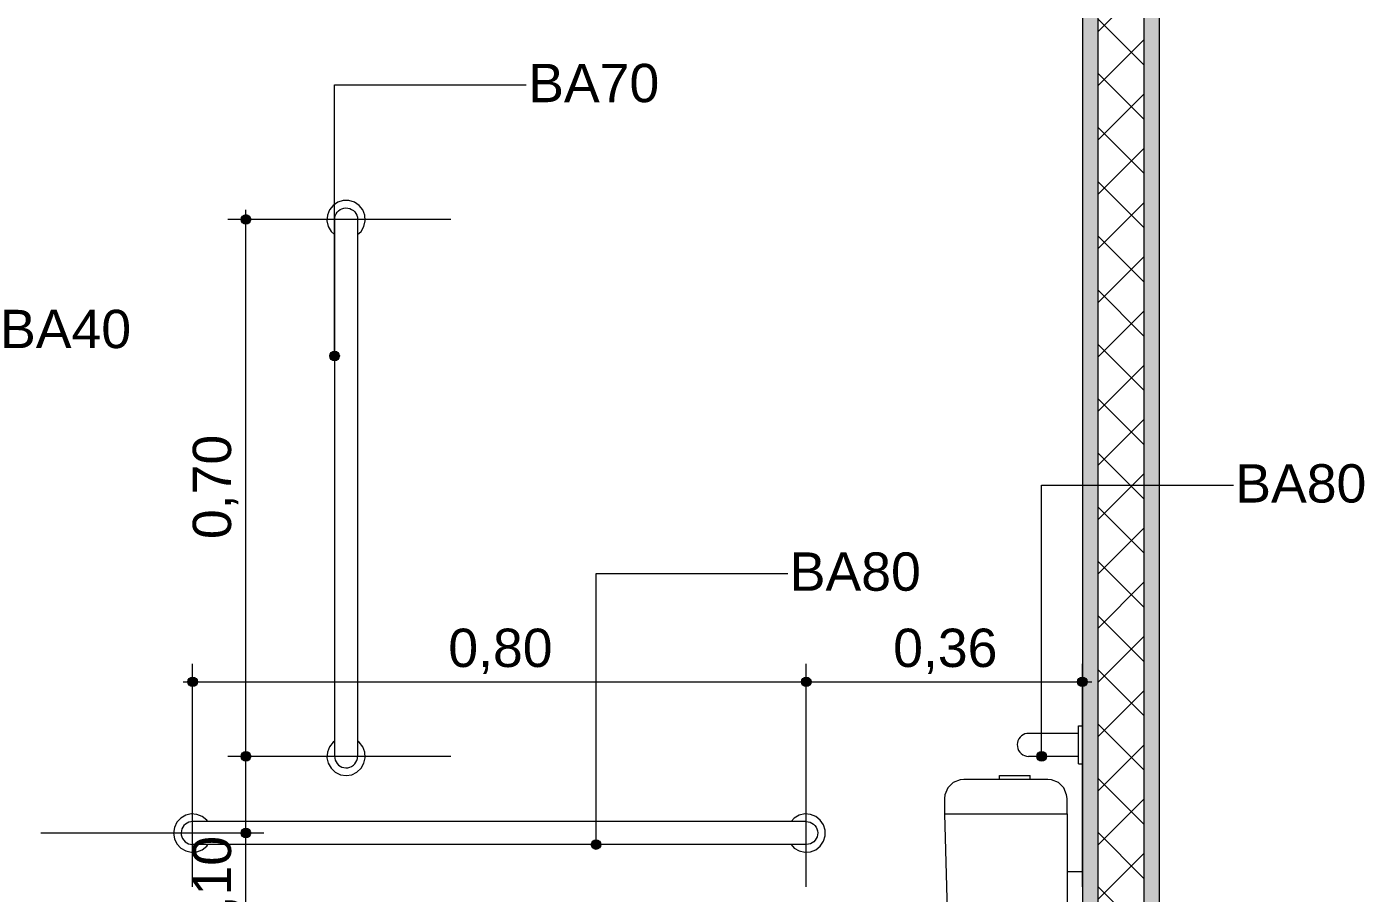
# Model space of a CAD drawing. Header units: metres. Extents: x -1.9 to 95.3, y -2.2 to 2.5.
# Drawn here: x 59.577 to 61.321, y -1.443 to -0.314 of the extents above; entities that cross this region are included whole.
import ezdxf

# ---------------------------------------------------------------- set-up
doc = ezdxf.new("R2010")
doc.units = ezdxf.units.M
doc.header["$MEASUREMENT"] = 0
for name, color, linetype in [('COTAS CORTE', 7, 'Continuous'), ('NOTAS-LAYOUT.EXEC', 7, 'Continuous'), ('PAREDE CONSTRUIR', 7, 'Continuous')]:
    doc.layers.add(name, color=color, linetype=linetype)
doc.layers.add('COTAS CORTE_Caneta_No__25', color=7, linetype='Continuous', lineweight=13, true_color=0x982312)
doc.layers.add('LOUCAS-METAIS.ARQ_Caneta_No__96', color=7, linetype='Continuous', lineweight=0, true_color=0xb6b6b6)
for name, color, linetype, lineweight in [('NOTAS-LAYOUT.EXEC_Caneta_No__241', 7, 'Continuous', 13), ('NOTAS-LAYOUT.EXEC_Caneta_No__5', 7, 'Continuous', 20), ('PAREDE CONSTRUIR_Caneta_No__241', 7, 'Continuous', 13), ('PAREDE CONSTRUIR_Caneta_No__83', 84, 'Continuous', 0)]:
    doc.layers.add(name, color=color, linetype=linetype, lineweight=lineweight)
doc.styles.add('GENERATED_STYLE_1', font='arial.ttf')
doc.dimstyles.new('GENERATED_STYLE__1', dxfattribs={"dimtxt": 0.05, "dimasz": 0.02375, "dimexe": 0.18, "dimexo": 0.267183, "dimgap": 0, "dimtad": 1, "dimtih": 1, "dimtoh": 1, "dimzin": 0, "dimdsep": 46, "dimtxsty": 'GENERATED_STYLE_1', "dimblk": 'ARROWHEAD_11', "dimblk1": 'ARROWHEAD_11', "dimblk2": 'ARROWHEAD_11', "dimcen": 0.09, "dimclrd": 256, "dimclre": 256, "dimclrt": 256, "dimadec": 0, "dimazin": 0, "dimtfac": 1, "dimtdec": 4, "dimtmove": 0, "dimatfit": 3, "dimfxl": 0, "dimtolj": 1, "dimtzin": 0, "dimarcsym": 0})
doc.dimstyles.new('GENERATED_STYLE__2', dxfattribs={"dimtxt": 0.05, "dimasz": 0.02375, "dimexe": 0.18, "dimexo": 0.267183, "dimgap": 0, "dimtad": 1, "dimzin": 0, "dimdsep": 46, "dimtxsty": 'GENERATED_STYLE_1', "dimblk": 'ARROWHEAD_11', "dimblk1": 'ARROWHEAD_11', "dimblk2": 'ARROWHEAD_11', "dimcen": 0.09, "dimclrd": 256, "dimclre": 256, "dimclrt": 256, "dimadec": 0, "dimazin": 0, "dimtfac": 1, "dimtdec": 4, "dimtmove": 0, "dimatfit": 3, "dimfxl": 0, "dimtolj": 1, "dimtzin": 0, "dimarcsym": 0})

# ---------------------------------------------------------------- blocks, each defined once
blk = doc.blocks.new('*D209', base_point=(8.3374, -2.115))
at = {"layer": 'COTAS CORTE_Caneta_No__25', "linetype": 'Continuous', "lineweight": 13, "true_color": 0x982312}
for points in [[(58.6844, 1.035), (58.6849, 1.0326), (58.6863, 1.0306), (58.6883, 1.0292), (58.6907, 1.0288), (58.6931, 1.0292), (58.6951, 1.0306), (58.6965, 1.0326), (58.6969, 1.035), (58.6965, 1.0374), (58.6951, 1.0394), (58.6931, 1.0408), (58.6907, 1.0413), (58.6883, 1.0408), (58.6863, 1.0394), (58.6849, 1.0374)], [(58.6844, -2.115), (58.6849, -2.1174), (58.6863, -2.1194), (58.6883, -2.1208), (58.6907, -2.1213), (58.6931, -2.1208), (58.6951, -2.1194), (58.6965, -2.1174), (58.6969, -2.115), (58.6965, -2.1126), (58.6951, -2.1106), (58.6931, -2.1092), (58.6907, -2.1088), (58.6883, -2.1092), (58.6863, -2.1106), (58.6849, -2.1126)]]:
    blk.add_hatch(color=24, dxfattribs=at).paths.add_polyline_path(points)
at = {"layer": 'COTAS CORTE_Caneta_No__25', "color": 24, "linetype": 'Continuous', "lineweight": 13, "true_color": 0x982312}
for p, q in [((58.6844, 1.035), (58.6672, 1.035)), ((58.9579, 1.035), (58.6969, 1.035)), ((58.6907, -2.1088), (58.6907, 1.0288)), ((58.6844, -2.115), (58.6672, -2.115)), ((58.6907, -2.1275), (58.6907, -2.1213)), ((58.9579, -2.115), (58.6969, -2.115))]:
    blk.add_line(p, q, dxfattribs=at)
for centre in [(58.6907, 1.035), (58.6907, -2.115)]:
    blk.add_circle(centre, 0.00625, dxfattribs=at)
at = {"layer": 'COTAS CORTE_Caneta_No__25', "color": 24, "lineweight": 13, "true_color": 0x982312, "char_height": 0.05, "attachment_point": 7, "rotation": 90, "style": 'GENERATED_STYLE_1'}
for s, insert in [('\\A1;{\\pql;\\fArial|b0|i0|c0|p0;\\W1.000000;0,01}', (58.6807, 0.8953)), ('\\A1;{\\pql;\\fArial|b0|i0|c0|p0;\\W1.000000;3,15}', (58.6807, -0.6735))]:
    blk.add_mtext(s, dxfattribs=dict(at, insert=insert))
blk = doc.blocks.new('ARROWHEAD_11')
at = {"color": 0, "linetype": 'Continuous', "lineweight": 0}
blk.add_line((0, 0), (-1, 0), dxfattribs=at)
at = {"color": 0, "linetype": 'Continuous', "lineweight": 0, "const_width": 0.25, "flags": 128}
blk.add_lwpolyline([(-0.125, 0, 1), (0.125, 0, 1)], format="xyb", close=True, dxfattribs=at)
blk = doc.blocks.new('*D216', base_point=(8.3374, -2.115))
at = {"layer": 'COTAS CORTE_Caneta_No__25', "linetype": 'Continuous', "lineweight": 13, "true_color": 0x982312}
for points in [[(59.8562, -1.365), (59.8567, -1.3674), (59.8581, -1.3694), (59.8601, -1.3708), (59.8625, -1.3713), (59.8649, -1.3708), (59.8669, -1.3694), (59.8682, -1.3674), (59.8687, -1.365), (59.8682, -1.3626), (59.8669, -1.3606), (59.8649, -1.3592), (59.8625, -1.3587), (59.8601, -1.3592), (59.8581, -1.3606), (59.8567, -1.3626)], [(59.8562, -2.115), (59.8567, -2.1174), (59.8581, -2.1194), (59.8601, -2.1208), (59.8625, -2.1213), (59.8649, -2.1208), (59.8669, -2.1194), (59.8682, -2.1174), (59.8687, -2.115), (59.8682, -2.1126), (59.8669, -2.1106), (59.8649, -2.1092), (59.8625, -2.1088), (59.8601, -2.1092), (59.8581, -2.1106), (59.8567, -2.1126)]]:
    blk.add_hatch(color=24, dxfattribs=at).paths.add_polyline_path(points)
at = {"layer": 'COTAS CORTE_Caneta_No__25', "color": 24, "linetype": 'Continuous', "lineweight": 13, "true_color": 0x982312}
for p, q in [((59.8562, -1.365), (59.5953, -1.365)), ((59.8625, -2.1088), (59.8625, -1.3713)), ((59.8859, -1.365), (59.8687, -1.365)), ((59.8562, -2.115), (59.839, -2.115)), ((59.8625, -2.1275), (59.8625, -2.1213)), ((60.1297, -2.115), (59.8687, -2.115))]:
    blk.add_line(p, q, dxfattribs=at)
for centre in [(59.8625, -1.365), (59.8625, -2.115)]:
    blk.add_circle(centre, 0.00625, dxfattribs=at)
at = {"layer": 'COTAS CORTE_Caneta_No__25', "color": 24, "lineweight": 13, "true_color": 0x982312, "char_height": 0.05, "attachment_point": 7, "rotation": 90, "style": 'GENERATED_STYLE_1'}
for s, insert in [('\\A1;{\\pql;\\fArial|b0|i0|c0|p0;\\W1.000000;0,10}', (59.8525, -1.5047)), ('\\A1;{\\pql;\\fArial|b0|i0|c0|p0;\\W1.000000;0,75}', (59.8525, -1.8735))]:
    blk.add_mtext(s, dxfattribs=dict(at, insert=insert))
blk = doc.blocks.new('*D217', base_point=(8.3374, -2.115))
at = {"layer": 'COTAS CORTE_Caneta_No__25', "linetype": 'Continuous', "lineweight": 13, "true_color": 0x982312}
for points in [[(59.8562, -1.265), (59.8567, -1.2674), (59.8581, -1.2694), (59.8601, -1.2708), (59.8625, -1.2713), (59.8649, -1.2708), (59.8669, -1.2694), (59.8682, -1.2674), (59.8687, -1.265), (59.8682, -1.2626), (59.8669, -1.2606), (59.8649, -1.2592), (59.8625, -1.2587), (59.8601, -1.2592), (59.8581, -1.2606), (59.8567, -1.2626)], [(59.8562, -1.365), (59.8567, -1.3674), (59.8581, -1.3694), (59.8601, -1.3708), (59.8625, -1.3713), (59.8649, -1.3708), (59.8669, -1.3694), (59.8682, -1.3674), (59.8687, -1.365), (59.8682, -1.3626), (59.8669, -1.3606), (59.8649, -1.3592), (59.8625, -1.3588), (59.8601, -1.3592), (59.8581, -1.3606), (59.8567, -1.3626)]]:
    blk.add_hatch(color=24, dxfattribs=at).paths.add_polyline_path(points)
at = {"layer": 'COTAS CORTE_Caneta_No__25', "color": 24, "linetype": 'Continuous', "lineweight": 13, "true_color": 0x982312}
for p, q in [((59.8562, -1.265), (59.839, -1.265)), ((59.8625, -1.3588), (59.8625, -1.2713)), ((60.1297, -1.265), (59.8687, -1.265)), ((59.8562, -1.365), (59.5953, -1.365)), ((59.8859, -1.365), (59.8687, -1.365))]:
    blk.add_line(p, q, dxfattribs=at)
for centre in [(59.8625, -1.265), (59.8625, -1.365)]:
    blk.add_circle(centre, 0.00625, dxfattribs=at)
blk = doc.blocks.new('*D218', base_point=(8.3374, -2.115))
at = {"layer": 'COTAS CORTE_Caneta_No__25', "linetype": 'Continuous', "lineweight": 13, "true_color": 0x982312}
for points in [[(59.8562, -0.565), (59.8567, -0.5674), (59.8581, -0.5694), (59.8601, -0.5708), (59.8625, -0.5713), (59.8649, -0.5708), (59.8669, -0.5694), (59.8682, -0.5674), (59.8687, -0.565), (59.8682, -0.5626), (59.8669, -0.5606), (59.8649, -0.5592), (59.8625, -0.5588), (59.8601, -0.5592), (59.8581, -0.5606), (59.8567, -0.5626)], [(59.8562, -1.265), (59.8567, -1.2674), (59.8581, -1.2694), (59.8601, -1.2708), (59.8625, -1.2713), (59.8649, -1.2708), (59.8669, -1.2694), (59.8682, -1.2674), (59.8687, -1.265), (59.8682, -1.2626), (59.8669, -1.2606), (59.8649, -1.2592), (59.8625, -1.2588), (59.8601, -1.2592), (59.8581, -1.2606), (59.8567, -1.2626)]]:
    blk.add_hatch(color=24, dxfattribs=at).paths.add_polyline_path(points)
at = {"layer": 'COTAS CORTE_Caneta_No__25', "color": 24, "linetype": 'Continuous', "lineweight": 13, "true_color": 0x982312}
for p, q in [((59.8625, -0.5588), (59.8625, -0.5525)), ((59.8562, -0.565), (59.839, -0.565)), ((59.8625, -1.2588), (59.8625, -0.5713)), ((60.1297, -0.565), (59.8687, -0.565)), ((59.8562, -1.265), (59.839, -1.265)), ((60.1297, -1.265), (59.8687, -1.265))]:
    blk.add_line(p, q, dxfattribs=at)
for centre in [(59.8625, -0.565), (59.8625, -1.265)]:
    blk.add_circle(centre, 0.00625, dxfattribs=at)
at = {"layer": 'COTAS CORTE_Caneta_No__25', "color": 24, "lineweight": 13, "true_color": 0x982312, "insert": (59.8525, -0.9817), "char_height": 0.05, "attachment_point": 7, "rotation": 90, "style": 'GENERATED_STYLE_1'}
blk.add_mtext('\\A1;{\\pql;\\fArial|b0|i0|c0|p0;\\W1.000000;0,70}', dxfattribs=at)
blk = doc.blocks.new('*D219', base_point=(8.3374, -2.115))
at = {"layer": 'COTAS CORTE_Caneta_No__25', "linetype": 'Continuous', "lineweight": 13, "true_color": 0x982312}
for points in [[(59.7869, -1.1678), (59.7873, -1.1702), (59.7887, -1.1722), (59.7907, -1.1736), (59.7931, -1.174), (59.7955, -1.1736), (59.7975, -1.1722), (59.7989, -1.1702), (59.7994, -1.1678), (59.7989, -1.1654), (59.7975, -1.1634), (59.7955, -1.162), (59.7931, -1.1615), (59.7907, -1.162), (59.7887, -1.1634), (59.7873, -1.1654)], [(60.5869, -1.1678), (60.5873, -1.1702), (60.5887, -1.1722), (60.5907, -1.1736), (60.5931, -1.174), (60.5955, -1.1736), (60.5975, -1.1722), (60.5989, -1.1702), (60.5994, -1.1678), (60.5989, -1.1654), (60.5975, -1.1634), (60.5955, -1.162), (60.5931, -1.1615), (60.5907, -1.162), (60.5887, -1.1634), (60.5873, -1.1654)]]:
    blk.add_hatch(color=24, dxfattribs=at).paths.add_polyline_path(points)
at = {"layer": 'COTAS CORTE_Caneta_No__25', "color": 24, "linetype": 'Continuous', "lineweight": 13, "true_color": 0x982312}
for p, q in [((59.7931, -1.1615), (59.7931, -1.1443)), ((60.5931, -1.1615), (60.5931, -1.1443)), ((59.7806, -1.1678), (59.7869, -1.1678)), ((59.7994, -1.1678), (60.5869, -1.1678)), ((59.7931, -1.435), (59.7931, -1.174)), ((60.5931, -1.435), (60.5931, -1.174))]:
    blk.add_line(p, q, dxfattribs=at)
for centre in [(59.7931, -1.1678), (60.5931, -1.1678)]:
    blk.add_circle(centre, 0.00625, dxfattribs=at)
at = {"layer": 'COTAS CORTE_Caneta_No__25', "color": 24, "lineweight": 13, "true_color": 0x982312, "insert": (60.1264, -1.1578), "char_height": 0.05, "attachment_point": 7, "style": 'GENERATED_STYLE_1'}
blk.add_mtext('\\A1;{\\pql;\\fArial|b0|i0|c0|p0;\\W1.000000;0,80}', dxfattribs=at)
blk = doc.blocks.new('*D220', base_point=(8.3374, -2.115))
at = {"layer": 'COTAS CORTE_Caneta_No__25', "linetype": 'Continuous', "lineweight": 13, "true_color": 0x982312}
for points in [[(60.5869, -1.1678), (60.5873, -1.1702), (60.5887, -1.1722), (60.5907, -1.1736), (60.5931, -1.174), (60.5955, -1.1736), (60.5975, -1.1722), (60.5989, -1.1702), (60.5994, -1.1678), (60.5989, -1.1654), (60.5975, -1.1634), (60.5955, -1.162), (60.5931, -1.1615), (60.5907, -1.162), (60.5887, -1.1634), (60.5873, -1.1654)], [(60.9469, -1.1678), (60.9473, -1.1702), (60.9487, -1.1722), (60.9507, -1.1736), (60.9531, -1.174), (60.9555, -1.1736), (60.9575, -1.1722), (60.9589, -1.1702), (60.9594, -1.1678), (60.9589, -1.1654), (60.9575, -1.1634), (60.9555, -1.162), (60.9531, -1.1615), (60.9507, -1.162), (60.9487, -1.1634), (60.9473, -1.1654)]]:
    blk.add_hatch(color=24, dxfattribs=at).paths.add_polyline_path(points)
at = {"layer": 'COTAS CORTE_Caneta_No__25', "color": 24, "linetype": 'Continuous', "lineweight": 13, "true_color": 0x982312}
for p, q in [((60.5931, -1.1615), (60.5931, -1.1443)), ((60.9531, -1.1615), (60.9531, -1.1443)), ((60.5994, -1.1678), (60.9469, -1.1678)), ((60.9594, -1.1678), (60.9656, -1.1678)), ((60.5931, -1.435), (60.5931, -1.174)), ((60.9531, -1.435), (60.9531, -1.174))]:
    blk.add_line(p, q, dxfattribs=at)
for centre in [(60.5931, -1.1678), (60.9531, -1.1678)]:
    blk.add_circle(centre, 0.00625, dxfattribs=at)
at = {"layer": 'COTAS CORTE_Caneta_No__25', "color": 24, "lineweight": 13, "true_color": 0x982312, "insert": (60.7064, -1.1578), "char_height": 0.05, "attachment_point": 7, "style": 'GENERATED_STYLE_1'}
blk.add_mtext('\\A1;{\\pql;\\fArial|b0|i0|c0|p0;\\W1.000000;0,36}', dxfattribs=at)
blk = doc.blocks.new('Label_45_15', base_point=(59.9781, -0.743))
at = {"layer": 'NOTAS-LAYOUT.EXEC', "linetype": 'Continuous', "lineweight": 0, "true_color": 0x000000}
blk.add_hatch(color=18, dxfattribs=at).paths.add_polyline_path([(59.9719, -0.743), (59.9723, -0.7454), (59.9737, -0.7474), (59.9757, -0.7488), (59.9781, -0.7493), (59.9805, -0.7488), (59.9825, -0.7474), (59.9839, -0.7454), (59.9844, -0.743), (59.9839, -0.7406), (59.9825, -0.7386), (59.9805, -0.7373), (59.9781, -0.7368), (59.9757, -0.7373), (59.9737, -0.7386), (59.9723, -0.7406)])
at = {"layer": 'NOTAS-LAYOUT.EXEC_Caneta_No__241', "color": 7, "linetype": 'Continuous', "lineweight": 13}
for p, q in [((59.9781, -0.7368), (59.9781, -0.3895)), ((59.9781, -0.3895), (60.2281, -0.3895))]:
    blk.add_line(p, q, dxfattribs=at)
at = {"layer": 'NOTAS-LAYOUT.EXEC_Caneta_No__5', "color": 7, "linetype": 'Continuous', "lineweight": 20}
blk.add_circle((59.9781, -0.743), 0.00625, dxfattribs=at)
at = {"layer": 'NOTAS-LAYOUT.EXEC_Caneta_No__241', "color": 7, "lineweight": 13, "insert": (60.2306, -0.3621), "char_height": 0.05, "attachment_point": 1, "style": 'GENERATED_STYLE_1'}
blk.add_mtext('\\A1;{\\pql;\\pt0,241;\\fArial|b0|i0|c0|p0;\\W1.000000;BA70\\fArial|b0|i0|c0|p0;\\W1.000000;\\A1{\\H.66x;\\S^  ;}\\fArial|b0|i0|c0|p0;\\W1.000000;\\fArial|b0|i0|c0|p0;\\W1.000000;\\A1{\\H.66x;\\S^  ;}\\fArial|b0|i0|c0|p0;\\W1.000000;\\fArial|b0|i0|c0|p0;\\W1.000000;\\fArial|b0|i0|c0|p0;\\W1.000000;\\fArial|b0|i0|c0|p0;\\W1.000000;\\fArial|b0|i0|c0|p0;\\W1.000000;\\fArial|b0|i0|c0|p0;\\W1.000000;\\fArial|b0|i0|c0|p0;\\W1.000000;\\A1{\\H.66x;\\S^  ;}\\fArial|b0|i0|c0|p0;\\W1.000000;\\fArial|b0|i0|c0|p0;\\W1.000000;\\A1{\\H.66x;\\S^  ;}\\fArial|b0|i0|c0|p0;\\W1.000000;\\fArial|b0|i0|c0|p0;\\W1.000000;\\fArial|b0|i0|c0|p0;\\W1.000000;\\fArial|b0|i0|c0|p0;\\W1.000000;\\fArial|b0|i0|c0|p0;\\W1.000000;\\fArial|b0|i0|c0|p0;\\W1.000000;\\fArial|b0|i0|c0|p0;\\W1.000000;\\A1{\\H.66x;\\S^  ;}\\fArial|b0|i0|c0|p0;\\W1.000000;\\fArial|b0|i0|c0|p0;\\W1.000000;\\A1{\\H.66x;\\S^  ;}\\fArial|b0|i0|c0|p0;\\W1.000000;\\fArial|b0|i0|c0|p0;\\W1.000000;\\fArial|b0|i0|c0|p0;\\W1.000000;\\fArial|b0|i0|c0|p0;\\W1.000000;\\fArial|b0|i0|c0|p0;\\W1.000000;\\fArial|b0|i0|c0|p0;\\W1.000000;\\fArial|b0|i0|c0|p0;\\W1.000000;\\A1{\\H.66x;\\S^  ;}\\fArial|b0|i0|c0|p0;\\W1.000000;\\fArial|b0|i0|c0|p0;\\W1.000000;\\A1{\\H.66x;\\S^  ;}\\fArial|b0|i0|c0|p0;\\W1.000000;\\fArial|b0|i0|c0|p0;\\W1.000000;\\fArial|b0|i0|c0|p0;\\W1.000000;\\fArial|b0|i0|c0|p0;\\W1.000000;\\fArial|b0|i0|c0|p0;\\W1.000000;\\fArial|b0|i0|c0|p0;\\W1.000000;\\fArial|b0|i0|c0|p0;\\W1.000000;\\A1{\\H.66x;\\S^  ;}\\fArial|b0|i0|c0|p0;\\W1.000000;\\fArial|b0|i0|c0|p0;\\W1.000000;\\A1{\\H.66x;\\S^  ;}\\fArial|b0|i0|c0|p0;\\W1.000000;\\fArial|b0|i0|c0|p0;\\W1.000000;\\fArial|b0|i0|c0|p0;\\W1.000000;\\fArial|b0|i0|c0|p0;\\W1.000000;\\fArial|b0|i0|c0|p0;\\W1.000000;\\fArial|b0|i0|c0|p0;\\W1.000000;\\fArial|b0|i0|c0|p0;\\W1.000000;\\A1{\\H.66x;\\S^  ;}\\fArial|b0|i0|c0|p0;\\W1.000000;}', dxfattribs=at)
blk = doc.blocks.new('Label_46_15', base_point=(60.3191, -1.38))
at = {"layer": 'NOTAS-LAYOUT.EXEC', "linetype": 'Continuous', "lineweight": 0, "true_color": 0x000000}
blk.add_hatch(color=18, dxfattribs=at).paths.add_polyline_path([(60.3129, -1.38), (60.3134, -1.3824), (60.3147, -1.3844), (60.3167, -1.3858), (60.3191, -1.3862), (60.3215, -1.3858), (60.3235, -1.3844), (60.3249, -1.3824), (60.3254, -1.38), (60.3249, -1.3776), (60.3235, -1.3756), (60.3215, -1.3742), (60.3191, -1.3737), (60.3167, -1.3742), (60.3147, -1.3756), (60.3134, -1.3776)])
at = {"layer": 'NOTAS-LAYOUT.EXEC_Caneta_No__241', "color": 7, "linetype": 'Continuous', "lineweight": 13}
for p, q in [((60.3191, -1.3737), (60.3191, -1.0264)), ((60.3191, -1.0264), (60.5691, -1.0264))]:
    blk.add_line(p, q, dxfattribs=at)
at = {"layer": 'NOTAS-LAYOUT.EXEC_Caneta_No__5', "color": 7, "linetype": 'Continuous', "lineweight": 20}
blk.add_circle((60.3191, -1.38), 0.00625, dxfattribs=at)
at = {"layer": 'NOTAS-LAYOUT.EXEC_Caneta_No__241', "color": 7, "lineweight": 13, "insert": (60.5716, -0.9991), "char_height": 0.05, "attachment_point": 1, "style": 'GENERATED_STYLE_1'}
blk.add_mtext('\\A1;{\\pql;\\pt0,241;\\fArial|b0|i0|c0|p0;\\W1.000000;BA80\\fArial|b0|i0|c0|p0;\\W1.000000;\\A1{\\H.66x;\\S^  ;}\\fArial|b0|i0|c0|p0;\\W1.000000;\\fArial|b0|i0|c0|p0;\\W1.000000;\\A1{\\H.66x;\\S^  ;}\\fArial|b0|i0|c0|p0;\\W1.000000;\\fArial|b0|i0|c0|p0;\\W1.000000;\\fArial|b0|i0|c0|p0;\\W1.000000;\\fArial|b0|i0|c0|p0;\\W1.000000;\\fArial|b0|i0|c0|p0;\\W1.000000;\\fArial|b0|i0|c0|p0;\\W1.000000;\\fArial|b0|i0|c0|p0;\\W1.000000;\\A1{\\H.66x;\\S^  ;}\\fArial|b0|i0|c0|p0;\\W1.000000;\\fArial|b0|i0|c0|p0;\\W1.000000;\\A1{\\H.66x;\\S^  ;}\\fArial|b0|i0|c0|p0;\\W1.000000;\\fArial|b0|i0|c0|p0;\\W1.000000;\\fArial|b0|i0|c0|p0;\\W1.000000;\\fArial|b0|i0|c0|p0;\\W1.000000;\\fArial|b0|i0|c0|p0;\\W1.000000;\\fArial|b0|i0|c0|p0;\\W1.000000;\\fArial|b0|i0|c0|p0;\\W1.000000;\\A1{\\H.66x;\\S^  ;}\\fArial|b0|i0|c0|p0;\\W1.000000;\\fArial|b0|i0|c0|p0;\\W1.000000;\\A1{\\H.66x;\\S^  ;}\\fArial|b0|i0|c0|p0;\\W1.000000;\\fArial|b0|i0|c0|p0;\\W1.000000;\\fArial|b0|i0|c0|p0;\\W1.000000;\\fArial|b0|i0|c0|p0;\\W1.000000;\\fArial|b0|i0|c0|p0;\\W1.000000;\\fArial|b0|i0|c0|p0;\\W1.000000;\\fArial|b0|i0|c0|p0;\\W1.000000;\\A1{\\H.66x;\\S^  ;}\\fArial|b0|i0|c0|p0;\\W1.000000;\\fArial|b0|i0|c0|p0;\\W1.000000;\\A1{\\H.66x;\\S^  ;}\\fArial|b0|i0|c0|p0;\\W1.000000;\\fArial|b0|i0|c0|p0;\\W1.000000;\\fArial|b0|i0|c0|p0;\\W1.000000;\\fArial|b0|i0|c0|p0;\\W1.000000;\\fArial|b0|i0|c0|p0;\\W1.000000;\\fArial|b0|i0|c0|p0;\\W1.000000;\\fArial|b0|i0|c0|p0;\\W1.000000;\\A1{\\H.66x;\\S^  ;}\\fArial|b0|i0|c0|p0;\\W1.000000;\\fArial|b0|i0|c0|p0;\\W1.000000;\\A1{\\H.66x;\\S^  ;}\\fArial|b0|i0|c0|p0;\\W1.000000;\\fArial|b0|i0|c0|p0;\\W1.000000;\\fArial|b0|i0|c0|p0;\\W1.000000;\\fArial|b0|i0|c0|p0;\\W1.000000;\\fArial|b0|i0|c0|p0;\\W1.000000;\\fArial|b0|i0|c0|p0;\\W1.000000;\\fArial|b0|i0|c0|p0;\\W1.000000;\\A1{\\H.66x;\\S^  ;}\\fArial|b0|i0|c0|p0;\\W1.000000;}', dxfattribs=at)
blk = doc.blocks.new('Label_47_15', base_point=(60.9, -1.265))
at = {"layer": 'NOTAS-LAYOUT.EXEC', "linetype": 'Continuous', "lineweight": 0, "true_color": 0x000000}
blk.add_hatch(color=18, dxfattribs=at).paths.add_polyline_path([(60.8937, -1.265), (60.8942, -1.2674), (60.8956, -1.2694), (60.8976, -1.2708), (60.9, -1.2713), (60.9024, -1.2708), (60.9044, -1.2694), (60.9058, -1.2674), (60.9062, -1.265), (60.9058, -1.2626), (60.9044, -1.2606), (60.9024, -1.2592), (60.9, -1.2588), (60.8976, -1.2592), (60.8956, -1.2606), (60.8942, -1.2626)])
at = {"layer": 'NOTAS-LAYOUT.EXEC_Caneta_No__241', "color": 7, "linetype": 'Continuous', "lineweight": 13}
for p, q in [((60.9, -1.2588), (60.9, -0.9114)), ((60.9, -0.9114), (61.15, -0.9114))]:
    blk.add_line(p, q, dxfattribs=at)
at = {"layer": 'NOTAS-LAYOUT.EXEC_Caneta_No__5', "color": 7, "linetype": 'Continuous', "lineweight": 20}
blk.add_circle((60.9, -1.265), 0.00625, dxfattribs=at)
at = {"layer": 'NOTAS-LAYOUT.EXEC_Caneta_No__241', "color": 7, "lineweight": 13, "insert": (61.1525, -0.8841), "char_height": 0.05, "attachment_point": 1, "style": 'GENERATED_STYLE_1'}
blk.add_mtext('\\A1;{\\pql;\\pt0,241;\\fArial|b0|i0|c0|p0;\\W1.000000;BA80\\fArial|b0|i0|c0|p0;\\W1.000000;\\A1{\\H.66x;\\S^  ;}\\fArial|b0|i0|c0|p0;\\W1.000000;\\fArial|b0|i0|c0|p0;\\W1.000000;\\A1{\\H.66x;\\S^  ;}\\fArial|b0|i0|c0|p0;\\W1.000000;\\fArial|b0|i0|c0|p0;\\W1.000000;\\fArial|b0|i0|c0|p0;\\W1.000000;\\fArial|b0|i0|c0|p0;\\W1.000000;\\fArial|b0|i0|c0|p0;\\W1.000000;\\fArial|b0|i0|c0|p0;\\W1.000000;\\fArial|b0|i0|c0|p0;\\W1.000000;\\A1{\\H.66x;\\S^  ;}\\fArial|b0|i0|c0|p0;\\W1.000000;\\fArial|b0|i0|c0|p0;\\W1.000000;\\A1{\\H.66x;\\S^  ;}\\fArial|b0|i0|c0|p0;\\W1.000000;\\fArial|b0|i0|c0|p0;\\W1.000000;\\fArial|b0|i0|c0|p0;\\W1.000000;\\fArial|b0|i0|c0|p0;\\W1.000000;\\fArial|b0|i0|c0|p0;\\W1.000000;\\fArial|b0|i0|c0|p0;\\W1.000000;\\fArial|b0|i0|c0|p0;\\W1.000000;\\A1{\\H.66x;\\S^  ;}\\fArial|b0|i0|c0|p0;\\W1.000000;\\fArial|b0|i0|c0|p0;\\W1.000000;\\A1{\\H.66x;\\S^  ;}\\fArial|b0|i0|c0|p0;\\W1.000000;\\fArial|b0|i0|c0|p0;\\W1.000000;\\fArial|b0|i0|c0|p0;\\W1.000000;\\fArial|b0|i0|c0|p0;\\W1.000000;\\fArial|b0|i0|c0|p0;\\W1.000000;\\fArial|b0|i0|c0|p0;\\W1.000000;\\fArial|b0|i0|c0|p0;\\W1.000000;\\A1{\\H.66x;\\S^  ;}\\fArial|b0|i0|c0|p0;\\W1.000000;\\fArial|b0|i0|c0|p0;\\W1.000000;\\A1{\\H.66x;\\S^  ;}\\fArial|b0|i0|c0|p0;\\W1.000000;\\fArial|b0|i0|c0|p0;\\W1.000000;\\fArial|b0|i0|c0|p0;\\W1.000000;\\fArial|b0|i0|c0|p0;\\W1.000000;\\fArial|b0|i0|c0|p0;\\W1.000000;\\fArial|b0|i0|c0|p0;\\W1.000000;\\fArial|b0|i0|c0|p0;\\W1.000000;\\A1{\\H.66x;\\S^  ;}\\fArial|b0|i0|c0|p0;\\W1.000000;\\fArial|b0|i0|c0|p0;\\W1.000000;\\A1{\\H.66x;\\S^  ;}\\fArial|b0|i0|c0|p0;\\W1.000000;\\fArial|b0|i0|c0|p0;\\W1.000000;\\fArial|b0|i0|c0|p0;\\W1.000000;\\fArial|b0|i0|c0|p0;\\W1.000000;\\fArial|b0|i0|c0|p0;\\W1.000000;\\fArial|b0|i0|c0|p0;\\W1.000000;\\fArial|b0|i0|c0|p0;\\W1.000000;\\A1{\\H.66x;\\S^  ;}\\fArial|b0|i0|c0|p0;\\W1.000000;}', dxfattribs=at)
blk = doc.blocks.new('Label_49_15', base_point=(59.4491, -0.875))
at = {"layer": 'NOTAS-LAYOUT.EXEC', "linetype": 'Continuous', "lineweight": 0, "true_color": 0x000000}
blk.add_hatch(color=18, dxfattribs=at).paths.add_polyline_path([(59.4428, -0.875), (59.4433, -0.8774), (59.4446, -0.8794), (59.4467, -0.8808), (59.4491, -0.8813), (59.4515, -0.8808), (59.4535, -0.8794), (59.4548, -0.8774), (59.4553, -0.875), (59.4548, -0.8726), (59.4535, -0.8706), (59.4515, -0.8692), (59.4491, -0.8688), (59.4467, -0.8692), (59.4446, -0.8706), (59.4433, -0.8726)])
at = {"layer": 'NOTAS-LAYOUT.EXEC_Caneta_No__241', "color": 7, "linetype": 'Continuous', "lineweight": 13}
for p, q in [((59.4491, -0.8688), (59.4491, -0.7101)), ((59.4491, -0.7101), (59.5395, -0.7101))]:
    blk.add_line(p, q, dxfattribs=at)
at = {"layer": 'NOTAS-LAYOUT.EXEC_Caneta_No__5', "color": 7, "linetype": 'Continuous', "lineweight": 20}
blk.add_circle((59.4491, -0.875), 0.00625, dxfattribs=at)
at = {"layer": 'NOTAS-LAYOUT.EXEC_Caneta_No__241', "color": 7, "lineweight": 13, "insert": (59.542, -0.6828), "char_height": 0.05, "attachment_point": 1, "style": 'GENERATED_STYLE_1'}
blk.add_mtext('\\A1;{\\pql;\\pt0,241;\\fArial|b0|i0|c0|p0;\\W1.000000;BA40\\fArial|b0|i0|c0|p0;\\W1.000000;\\A1{\\H.66x;\\S^  ;}\\fArial|b0|i0|c0|p0;\\W1.000000;\\fArial|b0|i0|c0|p0;\\W1.000000;\\A1{\\H.66x;\\S^  ;}\\fArial|b0|i0|c0|p0;\\W1.000000;\\fArial|b0|i0|c0|p0;\\W1.000000;\\fArial|b0|i0|c0|p0;\\W1.000000;\\fArial|b0|i0|c0|p0;\\W1.000000;\\fArial|b0|i0|c0|p0;\\W1.000000;\\fArial|b0|i0|c0|p0;\\W1.000000;\\fArial|b0|i0|c0|p0;\\W1.000000;\\A1{\\H.66x;\\S^  ;}\\fArial|b0|i0|c0|p0;\\W1.000000;\\fArial|b0|i0|c0|p0;\\W1.000000;\\A1{\\H.66x;\\S^  ;}\\fArial|b0|i0|c0|p0;\\W1.000000;\\fArial|b0|i0|c0|p0;\\W1.000000;\\fArial|b0|i0|c0|p0;\\W1.000000;\\fArial|b0|i0|c0|p0;\\W1.000000;\\fArial|b0|i0|c0|p0;\\W1.000000;\\fArial|b0|i0|c0|p0;\\W1.000000;\\fArial|b0|i0|c0|p0;\\W1.000000;\\A1{\\H.66x;\\S^  ;}\\fArial|b0|i0|c0|p0;\\W1.000000;\\fArial|b0|i0|c0|p0;\\W1.000000;\\A1{\\H.66x;\\S^  ;}\\fArial|b0|i0|c0|p0;\\W1.000000;\\fArial|b0|i0|c0|p0;\\W1.000000;\\fArial|b0|i0|c0|p0;\\W1.000000;\\fArial|b0|i0|c0|p0;\\W1.000000;\\fArial|b0|i0|c0|p0;\\W1.000000;\\fArial|b0|i0|c0|p0;\\W1.000000;\\fArial|b0|i0|c0|p0;\\W1.000000;\\A1{\\H.66x;\\S^  ;}\\fArial|b0|i0|c0|p0;\\W1.000000;\\fArial|b0|i0|c0|p0;\\W1.000000;\\A1{\\H.66x;\\S^  ;}\\fArial|b0|i0|c0|p0;\\W1.000000;\\fArial|b0|i0|c0|p0;\\W1.000000;\\fArial|b0|i0|c0|p0;\\W1.000000;\\fArial|b0|i0|c0|p0;\\W1.000000;\\fArial|b0|i0|c0|p0;\\W1.000000;\\fArial|b0|i0|c0|p0;\\W1.000000;\\fArial|b0|i0|c0|p0;\\W1.000000;\\A1{\\H.66x;\\S^  ;}\\fArial|b0|i0|c0|p0;\\W1.000000;\\fArial|b0|i0|c0|p0;\\W1.000000;\\A1{\\H.66x;\\S^  ;}\\fArial|b0|i0|c0|p0;\\W1.000000;\\fArial|b0|i0|c0|p0;\\W1.000000;\\fArial|b0|i0|c0|p0;\\W1.000000;\\fArial|b0|i0|c0|p0;\\W1.000000;\\fArial|b0|i0|c0|p0;\\W1.000000;\\fArial|b0|i0|c0|p0;\\W1.000000;\\fArial|b0|i0|c0|p0;\\W1.000000;\\A1{\\H.66x;\\S^  ;}\\fArial|b0|i0|c0|p0;\\W1.000000;}', dxfattribs=at)

msp = doc.modelspace()

# ---------------------------------------------------------------- hatches: boundary and pattern name
at = {"layer": 'PAREDE CONSTRUIR', "linetype": 'Continuous', "lineweight": 0, "true_color": 0xffffff}
for points in [[(60.9531, 1.035), (60.9531, -2.115), (60.9731, -2.115), (60.9731, 1.035)], [(61.0331, -2.115), (61.0531, -2.115), (61.0531, 1.035), (61.0331, 1.035)]]:
    msp.add_hatch(color=7, dxfattribs=at).paths.add_polyline_path(points)
at = {"layer": 'PAREDE CONSTRUIR_Caneta_No__83', "linetype": 'Continuous', "lineweight": 0}
h = msp.add_hatch(dxfattribs=at)
h.set_pattern_fill('Placomur_000f', color=84, style=0, pattern_type=2)
h.set_pattern_definition([(45, (8.33741, -2.115), (-0.03535534, 0.03535534), []), (135, (8.33741, -2.115), (0.03535534, 0.03535534), [])])
h.paths.add_polyline_path([(60.9731, 1.035), (60.9731, -2.115), (61.0331, -2.115), (61.0331, 1.035)])

# ---------------------------------------------------------------- linework, layer by layer
at = {"layer": 'LOUCAS-METAIS.ARQ_Caneta_No__96', "color": 253, "linetype": 'Continuous', "lineweight": 0, "true_color": 0xb6b6b6}
for p, q in [((59.9894, -0.5403), (59.9823, -0.5425)), ((59.9968, -0.5403), (59.9894, -0.5403)), ((60.004, -0.5425), (59.9968, -0.5403)), ((59.9715, -0.5525), (59.9687, -0.5594)), ((59.9761, -0.5467), (59.9715, -0.5525)), ((59.9823, -0.5425), (59.9761, -0.5467)), ((59.9789, -0.5601), (59.98, -0.5577)), ((59.98, -0.5577), (59.9815, -0.5556)), ((59.9815, -0.5556), (59.9833, -0.5537)), ((59.9833, -0.5537), (59.9854, -0.5521)), ((59.9854, -0.5521), (59.9877, -0.551)), ((59.9877, -0.551), (59.9903, -0.5503)), ((59.9903, -0.5503), (59.9929, -0.55)), ((59.9929, -0.55), (59.9955, -0.5502)), ((59.9955, -0.5502), (59.998, -0.5508)), ((59.998, -0.5508), (60.0004, -0.5519)), ((60.0004, -0.5519), (60.0026, -0.5533)), ((60.0026, -0.5533), (60.0044, -0.5552)), ((60.0101, -0.5467), (60.004, -0.5425)), ((60.0044, -0.5552), (60.006, -0.5573)), ((60.006, -0.5573), (60.0071, -0.5596)), ((60.0148, -0.5525), (60.0101, -0.5467)), ((60.0175, -0.5594), (60.0148, -0.5525)), ((59.9687, -0.5594), (59.9682, -0.5669)), ((59.9682, -0.5669), (59.9698, -0.5741)), ((59.9698, -0.5741), (59.9736, -0.5806)), ((59.9781, -0.5653), (59.9783, -0.5627)), ((59.9781, -0.5653), (59.9781, -0.5668)), ((59.9781, -0.5668), (59.9781, -0.5712)), ((59.9781, -0.5712), (59.9781, -0.5783)), ((59.9783, -0.5627), (59.9789, -0.5601)), ((60.0071, -0.5596), (60.0078, -0.5621)), ((60.0078, -0.5621), (60.0081, -0.5647)), ((60.0081, -0.5647), (60.0081, -0.5662)), ((60.0081, -0.5662), (60.0081, -0.5707)), ((60.0081, -0.5707), (60.0081, -0.5779)), ((60.0127, -0.5806), (60.0164, -0.5741)), ((60.0164, -0.5741), (60.018, -0.5669)), ((60.018, -0.5669), (60.0175, -0.5594)), ((59.9736, -0.5806), (59.9781, -0.5848)), ((59.9781, -0.5783), (59.9781, -0.5878)), ((59.9781, -0.5878), (59.9781, -0.5991)), ((60.0081, -0.5779), (60.0081, -0.5874)), ((60.0081, -0.5848), (60.0127, -0.5806)), ((60.0081, -0.5874), (60.0081, -0.5989)), ((59.9781, -0.5991), (59.9781, -0.6117)), ((60.0081, -0.5989), (60.0081, -0.6116)), ((59.9781, -0.6117), (59.9781, -0.625)), ((59.9781, -0.625), (59.9781, -1.205)), ((60.0081, -0.6116), (60.0081, -0.625)), ((60.0081, -0.625), (60.0081, -1.205)), ((59.9781, -1.205), (59.9781, -1.2183)), ((59.9781, -1.2183), (59.9781, -1.2309)), ((60.0081, -1.205), (60.0081, -1.2184)), ((60.0081, -1.2184), (60.0081, -1.2311)), ((59.9781, -1.2309), (59.9781, -1.2422)), ((60.0081, -1.2311), (60.0081, -1.2426)), ((60.8758, -1.2369), (60.8737, -1.2383)), ((60.8782, -1.2358), (60.8758, -1.2369)), ((60.8808, -1.2352), (60.8782, -1.2358)), ((60.8834, -1.235), (60.8808, -1.2352)), ((60.8849, -1.235), (60.8834, -1.235)), ((60.8893, -1.235), (60.8849, -1.235)), ((60.8964, -1.235), (60.8893, -1.235)), ((60.9059, -1.235), (60.8964, -1.235)), ((60.9172, -1.235), (60.9059, -1.235)), ((60.9298, -1.235), (60.9172, -1.235)), ((60.9431, -1.235), (60.9298, -1.235)), ((60.9481, -1.235), (60.9431, -1.235)), ((60.9481, -1.2256), (60.9481, -1.2251)), ((60.9481, -1.2251), (60.9531, -1.2251)), ((60.9481, -1.2284), (60.9481, -1.2256)), ((60.9481, -1.233), (60.9481, -1.2284)), ((60.9481, -1.2392), (60.9481, -1.233)), ((59.9715, -1.2525), (59.9687, -1.2594)), ((59.9761, -1.2467), (59.9715, -1.2525)), ((59.9781, -1.2453), (59.9761, -1.2467)), ((59.9781, -1.2422), (59.9781, -1.2517)), ((59.9781, -1.2517), (59.9781, -1.2588)), ((60.0081, -1.2426), (60.0081, -1.2521)), ((60.0101, -1.2467), (60.0081, -1.2453)), ((60.0081, -1.2521), (60.0081, -1.2593)), ((60.0148, -1.2525), (60.0101, -1.2467)), ((60.0175, -1.2594), (60.0148, -1.2525)), ((60.8684, -1.2471), (60.8681, -1.2497)), ((60.8681, -1.2497), (60.8683, -1.2523)), ((60.8683, -1.2523), (60.8689, -1.2549)), ((60.8691, -1.2446), (60.8684, -1.2471)), ((60.8689, -1.2549), (60.87, -1.2573)), ((60.8703, -1.2423), (60.8691, -1.2446)), ((60.8718, -1.2402), (60.8703, -1.2423)), ((60.8737, -1.2383), (60.8718, -1.2402)), ((60.9481, -1.2463), (60.9481, -1.2392)), ((60.9481, -1.2537), (60.9481, -1.2463)), ((60.9481, -1.2608), (60.9481, -1.2537)), ((59.9687, -1.2594), (59.9682, -1.2669)), ((59.9682, -1.2669), (59.9698, -1.2741)), ((59.9781, -1.2588), (59.9781, -1.2632)), ((59.9781, -1.2632), (59.9781, -1.2647)), ((59.9781, -1.2647), (59.9783, -1.2673)), ((59.9783, -1.2673), (59.9789, -1.2699)), ((59.9789, -1.2699), (59.98, -1.2723)), ((59.98, -1.2723), (59.9815, -1.2744)), ((60.0044, -1.2748), (60.006, -1.2727)), ((60.006, -1.2727), (60.0071, -1.2704)), ((60.0071, -1.2704), (60.0078, -1.2679)), ((60.0078, -1.2679), (60.0081, -1.2653)), ((60.0081, -1.2593), (60.0081, -1.2638)), ((60.0081, -1.2638), (60.0081, -1.2653)), ((60.0164, -1.2741), (60.018, -1.2669)), ((60.018, -1.2669), (60.0175, -1.2594)), ((60.87, -1.2573), (60.8715, -1.2594)), ((60.8715, -1.2594), (60.8733, -1.2613)), ((60.8733, -1.2613), (60.8754, -1.2629)), ((60.8754, -1.2629), (60.8777, -1.264)), ((60.8777, -1.264), (60.8802, -1.2647)), ((60.8802, -1.2647), (60.8829, -1.265)), ((60.8844, -1.265), (60.8829, -1.265)), ((60.8888, -1.265), (60.8844, -1.265)), ((60.896, -1.265), (60.8888, -1.265)), ((60.9055, -1.265), (60.896, -1.265)), ((60.917, -1.265), (60.9055, -1.265)), ((60.9297, -1.265), (60.917, -1.265)), ((60.9431, -1.265), (60.9297, -1.265)), ((60.9481, -1.265), (60.9431, -1.265)), ((60.9481, -1.267), (60.9481, -1.2608)), ((60.9481, -1.2717), (60.9481, -1.267)), ((60.9481, -1.2744), (60.9481, -1.2717)), ((59.9698, -1.2741), (59.9736, -1.2806)), ((59.9736, -1.2806), (59.979, -1.2857)), ((59.979, -1.2857), (59.9858, -1.2889)), ((59.9815, -1.2744), (59.9833, -1.2763)), ((59.9833, -1.2763), (59.9854, -1.2779)), ((59.9854, -1.2779), (59.9877, -1.279)), ((59.9858, -1.2889), (59.9931, -1.29)), ((59.9877, -1.279), (59.9903, -1.2797)), ((59.9903, -1.2797), (59.9929, -1.28)), ((59.9929, -1.28), (59.9955, -1.2798)), ((59.9931, -1.29), (60.0005, -1.2889)), ((59.9955, -1.2798), (59.998, -1.2792)), ((59.998, -1.2792), (60.0004, -1.2781)), ((60.0004, -1.2781), (60.0026, -1.2767)), ((60.0005, -1.2889), (60.0072, -1.2857)), ((60.0026, -1.2767), (60.0044, -1.2748)), ((60.0072, -1.2857), (60.0127, -1.2806)), ((60.0127, -1.2806), (60.0164, -1.2741)), ((60.8451, -1.29), (60.8466, -1.29)), ((60.8451, -1.295), (60.8451, -1.29)), ((60.8466, -1.29), (60.851, -1.29)), ((60.851, -1.29), (60.8575, -1.29)), ((60.8575, -1.29), (60.8651, -1.29)), ((60.8651, -1.29), (60.8728, -1.29)), ((60.8728, -1.29), (60.8793, -1.29)), ((60.8793, -1.29), (60.8836, -1.29)), ((60.8836, -1.29), (60.8851, -1.29)), ((60.8851, -1.295), (60.8851, -1.29)), ((60.9481, -1.2749), (60.9481, -1.2744)), ((60.9481, -1.2749), (60.9531, -1.2749)), ((60.7777, -1.3061), (60.7739, -1.3151)), ((60.7846, -1.2992), (60.7777, -1.3061)), ((60.7936, -1.2955), (60.7846, -1.2992)), ((60.7985, -1.295), (60.7936, -1.2955)), ((60.8008, -1.295), (60.7985, -1.295)), ((60.8051, -1.295), (60.8008, -1.295)), ((60.811, -1.295), (60.8051, -1.295)), ((60.82, -1.295), (60.811, -1.295)), ((60.9007, -1.295), (60.82, -1.295)), ((60.9048, -1.295), (60.9007, -1.295)), ((60.9063, -1.295), (60.9048, -1.295)), ((60.9073, -1.295), (60.9063, -1.295)), ((60.9081, -1.295), (60.9073, -1.295)), ((60.913, -1.2955), (60.9081, -1.295)), ((60.922, -1.2992), (60.913, -1.2955)), ((60.913, -1.2955), (60.913, -1.2955)), ((60.9289, -1.3061), (60.922, -1.2992)), ((60.922, -1.2992), (60.922, -1.2992)), ((60.9326, -1.3151), (60.9289, -1.3061)), ((60.9289, -1.3061), (60.9289, -1.3061)), ((60.7739, -1.3151), (60.7735, -1.32)), ((60.7735, -1.32), (60.7735, -1.34)), ((60.9331, -1.32), (60.9326, -1.3151)), ((60.9331, -1.34), (60.9331, -1.32)), ((59.784, -1.3417), (59.7775, -1.3455)), ((59.7913, -1.3401), (59.784, -1.3417)), ((59.7987, -1.3406), (59.7913, -1.3401)), ((59.8056, -1.3433), (59.7987, -1.3406)), ((60.584, -1.3417), (60.5775, -1.3455)), ((60.5913, -1.3401), (60.584, -1.3417)), ((60.5987, -1.3406), (60.5913, -1.3401)), ((60.6056, -1.3433), (60.5987, -1.3406)), ((60.7735, -1.34), (60.7784, -1.34)), ((60.7735, -1.34), (60.7817, -1.655)), ((60.7784, -1.34), (60.7883, -1.34)), ((60.7883, -1.34), (60.802, -1.34)), ((60.802, -1.34), (60.8177, -1.34)), ((60.8177, -1.34), (60.9031, -1.34)), ((60.9031, -1.34), (60.9146, -1.34)), ((60.9146, -1.34), (60.9243, -1.34)), ((60.9243, -1.34), (60.9308, -1.34)), ((60.9308, -1.34), (60.9331, -1.34)), ((60.9331, -1.34), (60.9331, -1.655)), ((59.7692, -1.3576), (59.7681, -1.365)), ((59.7725, -1.3509), (59.7692, -1.3576)), ((59.7775, -1.3455), (59.7725, -1.3509)), ((59.7791, -1.3596), (59.7784, -1.3621)), ((59.7803, -1.3573), (59.7791, -1.3596)), ((59.7818, -1.3552), (59.7803, -1.3573)), ((59.7837, -1.3533), (59.7818, -1.3552)), ((59.7858, -1.3519), (59.7837, -1.3533)), ((59.7882, -1.3508), (59.7858, -1.3519)), ((59.7908, -1.3502), (59.7882, -1.3508)), ((59.7934, -1.35), (59.7908, -1.3502)), ((59.7949, -1.35), (59.7934, -1.35)), ((59.7993, -1.35), (59.7949, -1.35)), ((59.8064, -1.35), (59.7993, -1.35)), ((59.8114, -1.348), (59.8056, -1.3433)), ((59.8159, -1.35), (59.8064, -1.35)), ((59.8128, -1.35), (59.8114, -1.348)), ((59.8272, -1.35), (59.8159, -1.35)), ((59.8398, -1.35), (59.8272, -1.35)), ((59.8531, -1.35), (59.8398, -1.35)), ((60.5331, -1.35), (59.8531, -1.35)), ((60.5464, -1.35), (60.5331, -1.35)), ((60.559, -1.35), (60.5464, -1.35)), ((60.5704, -1.35), (60.559, -1.35)), ((60.5798, -1.35), (60.5704, -1.35)), ((60.5775, -1.3455), (60.5733, -1.35)), ((60.5869, -1.35), (60.5798, -1.35)), ((60.5914, -1.35), (60.5869, -1.35)), ((60.5929, -1.35), (60.5914, -1.35)), ((60.5929, -1.35), (60.5955, -1.3502)), ((60.5955, -1.3502), (60.598, -1.3508)), ((60.598, -1.3508), (60.6004, -1.3519)), ((60.6004, -1.3519), (60.6026, -1.3533)), ((60.6026, -1.3533), (60.6044, -1.3552)), ((60.6044, -1.3552), (60.606, -1.3573)), ((60.6114, -1.348), (60.6056, -1.3433)), ((60.606, -1.3573), (60.6071, -1.3596)), ((60.6071, -1.3596), (60.6078, -1.3621)), ((60.6156, -1.3542), (60.6114, -1.348)), ((60.6178, -1.3613), (60.6156, -1.3542)), ((59.7681, -1.365), (59.7692, -1.3724)), ((59.7692, -1.3724), (59.7725, -1.3791)), ((59.7784, -1.3621), (59.7781, -1.3647)), ((59.7781, -1.3647), (59.7783, -1.3673)), ((59.7783, -1.3673), (59.7789, -1.3699)), ((59.7789, -1.3699), (59.78, -1.3723)), ((59.78, -1.3723), (59.7815, -1.3744)), ((59.7815, -1.3744), (59.7833, -1.3763)), ((59.7833, -1.3763), (59.7854, -1.3779)), ((60.603, -1.3763), (60.6008, -1.3779)), ((60.6048, -1.3744), (60.603, -1.3763)), ((60.6062, -1.3723), (60.6048, -1.3744)), ((60.6073, -1.3699), (60.6062, -1.3723)), ((60.6079, -1.3673), (60.6073, -1.3699)), ((60.6078, -1.3621), (60.6081, -1.3647)), ((60.6081, -1.3647), (60.6079, -1.3673)), ((60.6114, -1.382), (60.6156, -1.3758)), ((60.6156, -1.3758), (60.6178, -1.3687)), ((60.6178, -1.3687), (60.6178, -1.3613)), ((59.7725, -1.3791), (59.7775, -1.3845)), ((59.7775, -1.3845), (59.784, -1.3883)), ((59.784, -1.3883), (59.7913, -1.3899)), ((59.7854, -1.3779), (59.7877, -1.379)), ((59.7877, -1.379), (59.7903, -1.3797)), ((59.7903, -1.3797), (59.7929, -1.38)), ((59.7913, -1.3899), (59.7987, -1.3894)), ((59.7944, -1.38), (59.7929, -1.38)), ((59.7988, -1.38), (59.7944, -1.38)), ((59.7987, -1.3894), (59.8056, -1.3867)), ((59.806, -1.38), (59.7988, -1.38)), ((59.8056, -1.3867), (59.8114, -1.382)), ((59.8155, -1.38), (59.806, -1.38)), ((59.8114, -1.382), (59.8128, -1.38)), ((59.827, -1.38), (59.8155, -1.38)), ((59.8397, -1.38), (59.827, -1.38)), ((59.8531, -1.38), (59.8397, -1.38)), ((60.5331, -1.38), (59.8531, -1.38)), ((60.5465, -1.38), (60.5331, -1.38)), ((60.5593, -1.38), (60.5465, -1.38)), ((60.5707, -1.38), (60.5593, -1.38)), ((60.5802, -1.38), (60.5707, -1.38)), ((60.5733, -1.38), (60.5775, -1.3845)), ((60.5775, -1.3845), (60.584, -1.3883)), ((60.5874, -1.38), (60.5802, -1.38)), ((60.584, -1.3883), (60.5913, -1.3899)), ((60.5919, -1.38), (60.5874, -1.38)), ((60.5913, -1.3899), (60.5987, -1.3894)), ((60.5934, -1.38), (60.5919, -1.38)), ((60.596, -1.3797), (60.5934, -1.38)), ((60.5985, -1.379), (60.596, -1.3797)), ((60.6008, -1.3779), (60.5985, -1.379)), ((60.5987, -1.3894), (60.6056, -1.3867)), ((60.6056, -1.3867), (60.6114, -1.382)), ((60.9331, -1.415), (60.9531, -1.415))]:
    msp.add_line(p, q, dxfattribs=at)
at = {"layer": 'PAREDE CONSTRUIR_Caneta_No__241', "color": 7, "linetype": 'Continuous', "lineweight": 13}
for p, q in [((60.9531, 1.035), (60.9531, -2.115)), ((60.9731, 1.035), (60.9731, -2.115)), ((61.0331, 1.035), (61.0331, -2.115)), ((61.0531, 1.035), (61.0531, -2.015))]:
    msp.add_line(p, q, dxfattribs=at)

# ---------------------------------------------------------------- block references
at = {"layer": 'NOTAS-LAYOUT.EXEC', "color": 7, "linetype": 'Continuous', "lineweight": 13}
for name, p in [('Label_45_15', (59.9781, -0.743)), ('Label_49_15', (59.4491, -0.875)), ('Label_47_15', (60.9, -1.265)), ('Label_46_15', (60.3191, -1.38))]:
    msp.add_blockref(name, p, dxfattribs=at)

# ---------------------------------------------------------------- dimensions: what is measured, and where the dimension line sits
at = {"layer": 'COTAS CORTE', "color": 24, "linetype": 'Continuous', "lineweight": 13, "true_color": 0x982312}
for base, p1, p2, picture, middle in [((58.6907, 1.035), (59.9011, -2.115), (60.0011, 1.035), '*D209', (58.6557, -0.6087)), ((59.8625, -0.565), (59.9931, -1.265), (59.9931, -0.565), '*D218', (59.8275, -0.917)), ((59.8625, -1.265), (59.7931, -1.365), (59.9931, -1.265), '*D217', (59.8275, -1.44)), ((59.8625, -1.365), (60.3488, -2.115), (59.7931, -1.365), '*D216', (59.8275, -1.8087))]:
    dim = msp.add_linear_dim(base=base, p1=p1, p2=p2, angle=90, dimstyle='GENERATED_STYLE__2', dxfattribs=at)
    dim.commit()
    dim.dimension.update_dxf_attribs({"geometry": picture, "text_midpoint": middle, "dimtype": 160, "text_rotation": 90})
for base, p1, p2, picture, middle in [((60.5931, -1.1678), (59.7931, -1.365), (60.5931, -1.365), '*D219', (60.1911, -1.1328)), ((60.9531, -1.1678), (60.5931, -1.365), (60.9531, -1.2251), '*D220', (60.7711, -1.1328))]:
    dim = msp.add_linear_dim(base=base, p1=p1, p2=p2, dimstyle='GENERATED_STYLE__1', dxfattribs=at)
    dim.commit()
    dim.dimension.update_dxf_attribs({"geometry": picture, "text_midpoint": middle, "dimtype": 160})

doc.saveas('drawing.dxf')
